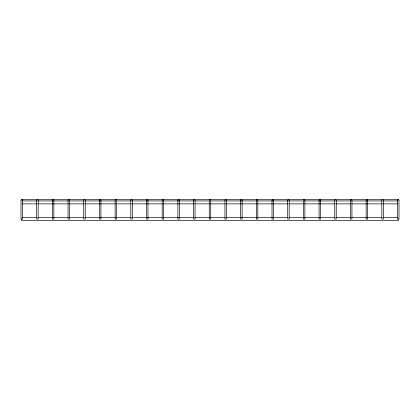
<?xml version="1.0" encoding="UTF-8"?>
<svg xmlns="http://www.w3.org/2000/svg" width="420" height="420" viewBox="0 0 420 420"><rect width="100%" height="100%" fill="white"/><g stroke="black" fill="none" stroke-linecap="round" stroke-linejoin="round"><path stroke-width="0.63" d="M22.255 200.713L22.47 200.193L21.735 199.458L21 200.193L21.215 200.713M36.687 200.193L37.422 199.458L38.157 200.193L37.942 200.713M53.634 200.713L53.849 200.193L53.114 199.458L52.379 200.193L52.595 200.713M83.753 200.193L84.488 199.458L85.223 200.193L85.008 200.713M100.7 200.713L100.916 200.193L100.18 199.458L99.445 200.193L99.661 200.713M132.074 200.713L132.29 200.193L131.555 199.458L130.82 200.193L131.035 200.713M147.767 200.713L147.982 200.193L147.247 199.458L146.512 200.193L146.727 200.713M179.141 200.713L179.356 200.193L178.621 199.458L177.886 200.193L178.101 200.713M194.833 200.713L195.048 200.193L194.313 199.458L193.578 200.193L193.793 200.713M209.265 200.193L210 199.458L210.735 200.193M226.207 200.713L226.422 200.193L225.687 199.458L224.952 200.193L225.167 200.713M241.899 200.713L242.114 200.193L241.379 199.458L240.644 200.193L240.859 200.713M256.331 200.193L257.066 199.458L257.801 200.193L257.586 200.713M273.273 200.713L273.488 200.193L272.753 199.458L272.018 200.193L272.233 200.713M288.965 200.713L289.181 200.193L288.445 199.458L287.711 200.193L287.926 200.713M303.397 200.193L304.132 199.458L304.868 200.193L304.652 200.713M320.339 200.713L320.555 200.193L319.82 199.458L319.084 200.193L319.3 200.713M350.464 200.193L351.199 199.458L351.934 200.193L351.719 200.713M367.406 200.713L367.621 200.193L366.886 199.458L366.151 200.193L366.366 200.713M398.785 200.713L399 200.193L398.265 199.458L21.735 199.458M398.265 199.458L397.53 200.193L397.745 200.713M22.391 200.928L36.824 200.928M38.136 200.928L68.308 200.928M69.62 200.928L84.052 200.928M85.365 200.928L115.542 200.928M116.849 200.928L130.625 200.928M131.938 200.928L162.115 200.928M163.427 200.928L193.599 200.928M194.911 200.928L209.344 200.928M210.656 200.928L225.089 200.928M226.401 200.928L256.573 200.928M257.885 200.928L288.062 200.928M289.375 200.928L303.151 200.928M304.458 200.928L334.635 200.928M335.947 200.928L350.38 200.928M351.692 200.928L381.864 200.928M383.177 200.928L397.609 200.928M22.391 203.873L36.824 203.873M38.136 203.873L68.308 203.873M69.62 203.873L84.052 203.873M85.365 203.873L115.542 203.873M116.849 203.873L130.625 203.873M131.938 203.873L162.115 203.873M163.427 203.873L193.599 203.873M194.911 203.873L209.344 203.873M210.656 203.873L225.089 203.873M226.401 203.873L256.573 203.873M257.885 203.873L288.062 203.873M289.375 203.873L303.151 203.873M304.458 203.873L334.635 203.873M335.947 203.873L350.38 203.873M351.692 203.873L381.864 203.873M383.177 203.873L397.609 203.873M22.391 217.597L36.824 217.597M38.136 217.597L68.308 217.597M69.62 217.597L84.052 217.597M85.365 217.597L115.542 217.597M116.849 217.597L130.625 217.597M131.938 217.597L162.115 217.597M163.427 217.597L193.599 217.597M194.911 217.597L209.344 217.597M210.656 217.597L225.089 217.597M226.401 217.597L256.573 217.597M257.885 217.597L288.062 217.597M289.375 217.597L303.151 217.597M304.458 217.597L334.635 217.597M335.947 217.597L350.38 217.597M351.692 217.597L381.864 217.597M383.177 217.597L397.609 217.597M383.313 200.193L382.578 199.458L381.843 200.193L382.058 200.713M336.247 200.193L335.512 199.458L334.777 200.193L334.992 200.713M163.669 200.193L162.934 199.458L162.199 200.193L162.414 200.713M116.603 200.193L115.867 199.458L115.133 200.193L115.348 200.713M69.536 200.193L68.801 199.458L68.066 200.193L68.282 200.713M399 200.797L399 219.072L397.53 219.072L397.53 200.797M398.265 219.072L398.265 220.542L21.735 220.542L21.735 219.072M383.313 200.797L383.313 219.072L381.843 219.072L381.843 200.797M367.621 200.797L367.621 219.072L366.151 219.072L366.151 200.797M351.934 200.797L351.934 219.072L350.464 219.072L350.464 200.797M336.247 200.797L336.247 219.072L334.777 219.072L334.777 200.797M320.555 200.797L320.555 219.072L319.084 219.072L319.084 200.797M304.868 200.797L304.868 219.072L303.397 219.072L303.397 200.797M289.181 200.797L289.181 219.072L287.711 219.072L287.711 200.797M273.488 200.797L273.488 219.072L272.018 219.072L272.018 200.797M257.801 200.797L257.801 219.072L256.331 219.072L256.331 200.797M242.114 200.797L242.114 219.072L240.644 219.072L240.644 200.797M226.422 200.797L226.422 219.072L224.952 219.072L224.952 200.797M210.735 200.797L210.735 219.072L209.265 219.072L209.265 200.797M195.048 200.797L195.048 219.072L193.578 219.072L193.578 200.797M179.356 200.797L179.356 219.072L177.886 219.072L177.886 200.797M163.669 200.797L163.669 219.072L162.199 219.072L162.199 200.797M147.982 200.797L147.982 219.072L146.512 219.072L146.512 200.797M132.29 200.797L132.29 219.072L130.82 219.072L130.82 200.797M116.603 200.797L116.603 219.072L115.133 219.072L115.133 200.797M100.916 200.797L100.916 219.072L99.445 219.072L99.445 200.797M85.223 200.797L85.223 219.072L83.753 219.072L83.753 200.797M69.536 200.797L69.536 219.072L68.066 219.072L68.066 200.797M53.849 200.797L53.849 219.072L52.379 219.072L52.379 200.797M38.157 200.797L38.157 219.072L36.687 219.072L36.687 200.797M22.47 200.797L22.47 219.072L21 219.072L21 200.797"/></g></svg>
